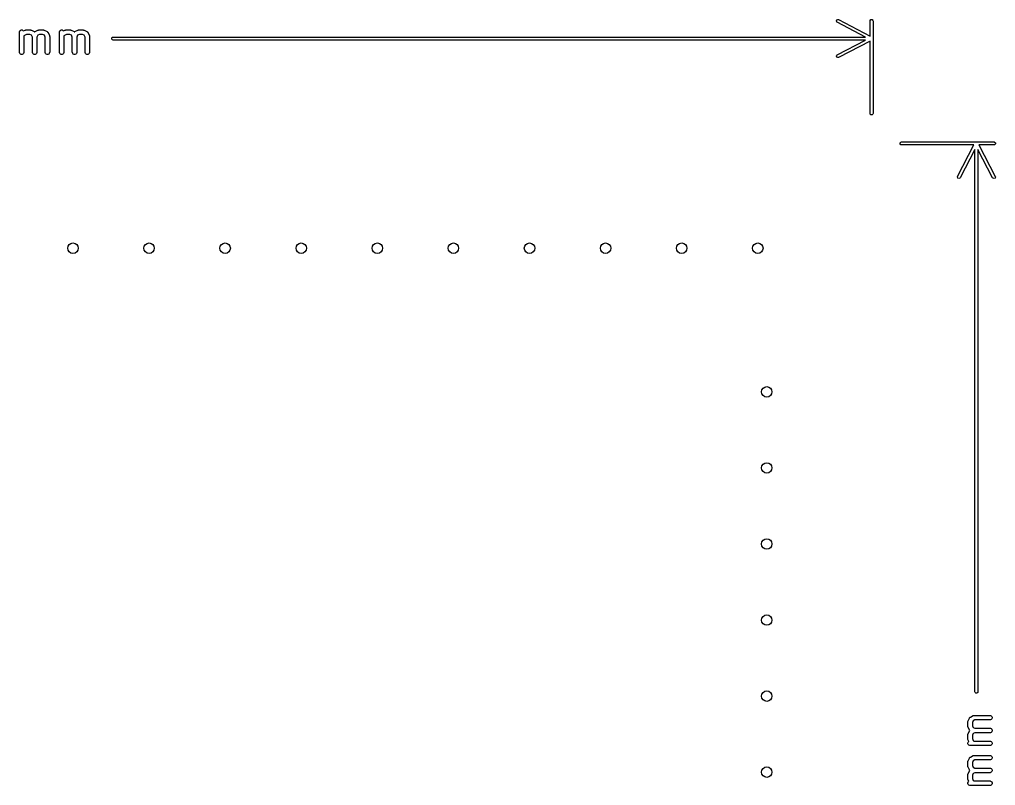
# Model space of a CAD drawing. Extents: x 2.08 to 4.67, y -4.81 to -2.77.
# Drawn here: x 3.388 to 4.671, y -3.777 to -2.77 of the extents above; entities that cross this region are included whole.
import ezdxf

# ---------------------------------------------------------------- set-up
doc = ezdxf.new("R2010")
doc.units = 0
doc.header["$MEASUREMENT"] = 0
doc.layers.add('BLACK', color=7, linetype='CONTINUOUS')

msp = doc.modelspace()

# ---------------------------------------------------------------- linework, layer by layer
at = {"layer": 'BLACK', "linetype": 'CONTINUOUS'}
for p, q in [((4.4623, -2.7707), (4.4637, -2.7702)), ((4.4637, -2.7702), (4.4644, -2.7704)), ((4.4644, -2.7704), (4.5059, -2.792)), ((4.5061, -2.7714), (4.5071, -2.7704)), ((4.5071, -2.7704), (4.5086, -2.7704)), ((4.5086, -2.7704), (4.5097, -2.7714)), ((4.4616, -2.772), (4.4623, -2.7707)), ((4.462, -2.7735), (4.4616, -2.772)), ((4.4626, -2.7739), (4.462, -2.7735)), ((4.4998, -2.7933), (4.4626, -2.7739)), ((4.5059, -2.7722), (4.5061, -2.7714)), ((4.5059, -2.792), (4.5059, -2.7722)), ((4.5097, -2.7714), (4.5098, -2.7722)), ((4.5098, -2.7722), (4.5098, -2.8937)), ((3.388, -2.7869), (3.3881, -2.7864)), ((3.388, -2.8132), (3.388, -2.7869)), ((3.3881, -2.7864), (3.3885, -2.7853)), ((3.3885, -2.7853), (3.3893, -2.7845)), ((3.3893, -2.7845), (3.3904, -2.784)), ((3.3904, -2.784), (3.3916, -2.784)), ((3.3916, -2.784), (3.3926, -2.7845)), ((3.3926, -2.7845), (3.3934, -2.7852)), ((3.3934, -2.7852), (3.3953, -2.7843)), ((3.3946, -2.7912), (3.3939, -2.7919)), ((3.3939, -2.7919), (3.3939, -2.8132)), ((3.3973, -2.7899), (3.3946, -2.7912)), ((3.3953, -2.7843), (3.3958, -2.7841)), ((3.3958, -2.7841), (3.3959, -2.7841)), ((3.3959, -2.7841), (3.396, -2.784)), ((3.396, -2.784), (3.3966, -2.784)), ((3.3966, -2.784), (3.4022, -2.784)), ((3.4015, -2.7899), (3.3973, -2.7899)), ((3.4038, -2.791), (3.4015, -2.7899)), ((3.4022, -2.784), (3.4028, -2.784)), ((3.4028, -2.784), (3.4029, -2.7841)), ((3.4029, -2.7841), (3.403, -2.7841)), ((3.403, -2.7841), (3.4036, -2.7843)), ((3.4036, -2.7843), (3.4073, -2.7862)), ((3.4049, -2.7933), (3.4038, -2.791)), ((3.4049, -2.8132), (3.4049, -2.7933)), ((3.4073, -2.7862), (3.4074, -2.7862)), ((3.4074, -2.7862), (3.4074, -2.7862)), ((3.4074, -2.7862), (3.4075, -2.7863)), ((3.4075, -2.7863), (3.4078, -2.7865)), ((3.4078, -2.7865), (3.4079, -2.7866)), ((3.4079, -2.7865), (3.4082, -2.7863)), ((3.4079, -2.7866), (3.4079, -2.7865)), ((3.4082, -2.7863), (3.4083, -2.7862)), ((3.4083, -2.7862), (3.4083, -2.7862)), ((3.4083, -2.7862), (3.4084, -2.7862)), ((3.4084, -2.7862), (3.4122, -2.7843)), ((3.4119, -2.791), (3.4108, -2.7933)), ((3.4108, -2.7933), (3.4108, -2.8132)), ((3.4142, -2.7899), (3.4119, -2.791)), ((3.4122, -2.7843), (3.4127, -2.7841)), ((3.4127, -2.7841), (3.4128, -2.7841)), ((3.4128, -2.7841), (3.4129, -2.784)), ((3.4129, -2.784), (3.4135, -2.784)), ((3.4135, -2.784), (3.4191, -2.784)), ((3.4184, -2.7899), (3.4142, -2.7899)), ((3.4207, -2.791), (3.4184, -2.7899)), ((3.4191, -2.784), (3.4197, -2.784)), ((3.4197, -2.784), (3.4198, -2.7841)), ((3.4198, -2.7841), (3.4199, -2.7841)), ((3.4199, -2.7841), (3.4204, -2.7843)), ((3.4204, -2.7843), (3.4242, -2.7862)), ((3.4218, -2.7933), (3.4207, -2.791)), ((3.4218, -2.8132), (3.4218, -2.7933)), ((3.4242, -2.7862), (3.4243, -2.7862)), ((3.4243, -2.7862), (3.4243, -2.7862)), ((3.4243, -2.7862), (3.4244, -2.7863)), ((3.4244, -2.7863), (3.4247, -2.7865)), ((3.4247, -2.7865), (3.4249, -2.7868)), ((3.4249, -2.7868), (3.4252, -2.787)), ((3.4252, -2.787), (3.4254, -2.7873)), ((3.4254, -2.7873), (3.4254, -2.7873)), ((3.4254, -2.7873), (3.4254, -2.7874)), ((3.4254, -2.7874), (3.4255, -2.7875)), ((3.4255, -2.7875), (3.4274, -2.7912)), ((3.4274, -2.7912), (3.4276, -2.7918)), ((3.4276, -2.7918), (3.4276, -2.7919)), ((3.4276, -2.7919), (3.4276, -2.792)), ((3.4276, -2.792), (3.4277, -2.7926)), ((3.4277, -2.7926), (3.4277, -2.8132)), ((3.4405, -2.7869), (3.4406, -2.7864)), ((3.4405, -2.8132), (3.4405, -2.7869)), ((3.4406, -2.7864), (3.441, -2.7853)), ((3.441, -2.7853), (3.4418, -2.7845)), ((3.4418, -2.7845), (3.4429, -2.784)), ((3.4429, -2.784), (3.4441, -2.784)), ((3.4441, -2.784), (3.4451, -2.7845)), ((3.4451, -2.7845), (3.4459, -2.7852)), ((3.4459, -2.7852), (3.4478, -2.7843)), ((3.4471, -2.7912), (3.4464, -2.7919)), ((3.4464, -2.7919), (3.4464, -2.8132)), ((3.4498, -2.7899), (3.4471, -2.7912)), ((3.4478, -2.7843), (3.4483, -2.7841)), ((3.4483, -2.7841), (3.4484, -2.7841)), ((3.4484, -2.7841), (3.4485, -2.784)), ((3.4485, -2.784), (3.4491, -2.784)), ((3.4491, -2.784), (3.4547, -2.784)), ((3.454, -2.7899), (3.4498, -2.7899)), ((3.4563, -2.791), (3.454, -2.7899)), ((3.4547, -2.784), (3.4553, -2.784)), ((3.4553, -2.784), (3.4554, -2.7841)), ((3.4554, -2.7841), (3.4555, -2.7841)), ((3.4555, -2.7841), (3.456, -2.7843)), ((3.456, -2.7843), (3.4598, -2.7862)), ((3.4574, -2.7933), (3.4563, -2.791)), ((3.4574, -2.8132), (3.4574, -2.7933)), ((3.4598, -2.7862), (3.4599, -2.7862)), ((3.4599, -2.7862), (3.4599, -2.7862)), ((3.4599, -2.7862), (3.46, -2.7863)), ((3.46, -2.7863), (3.4603, -2.7865)), ((3.4603, -2.7865), (3.4603, -2.7866)), ((3.4603, -2.7866), (3.4604, -2.7865)), ((3.4604, -2.7865), (3.4607, -2.7863)), ((3.4607, -2.7863), (3.4608, -2.7862)), ((3.4608, -2.7862), (3.4608, -2.7862)), ((3.4608, -2.7862), (3.4609, -2.7862)), ((3.4609, -2.7862), (3.4647, -2.7843)), ((3.4644, -2.791), (3.4633, -2.7933)), ((3.4633, -2.7933), (3.4633, -2.8132)), ((3.4667, -2.7899), (3.4644, -2.791)), ((3.4647, -2.7843), (3.4652, -2.7841)), ((3.4652, -2.7841), (3.4653, -2.7841)), ((3.4653, -2.7841), (3.4654, -2.784)), ((3.4654, -2.784), (3.466, -2.784)), ((3.466, -2.784), (3.4716, -2.784)), ((3.4709, -2.7899), (3.4667, -2.7899)), ((3.4731, -2.791), (3.4709, -2.7899)), ((3.4716, -2.784), (3.4722, -2.784)), ((3.4722, -2.784), (3.4723, -2.7841)), ((3.4723, -2.7841), (3.4724, -2.7841)), ((3.4724, -2.7841), (3.4729, -2.7843)), ((3.4729, -2.7843), (3.4767, -2.7862)), ((3.4743, -2.7933), (3.4731, -2.791)), ((3.4743, -2.8132), (3.4743, -2.7933)), ((3.4767, -2.7862), (3.4768, -2.7862)), ((3.4768, -2.7862), (3.4768, -2.7862)), ((3.4768, -2.7862), (3.4769, -2.7863)), ((3.4769, -2.7863), (3.4772, -2.7865)), ((3.4772, -2.7865), (3.4774, -2.7868)), ((3.4774, -2.7868), (3.4777, -2.787)), ((3.4777, -2.787), (3.4779, -2.7873)), ((3.4779, -2.7873), (3.4779, -2.7873)), ((3.4779, -2.7873), (3.4779, -2.7874)), ((3.4779, -2.7874), (3.478, -2.7875)), ((3.478, -2.7875), (3.4799, -2.7912)), ((3.4799, -2.7912), (3.4801, -2.7918)), ((3.4801, -2.7918), (3.4801, -2.7919)), ((3.4801, -2.7919), (3.4801, -2.792)), ((3.4801, -2.792), (3.4802, -2.7926)), ((3.4802, -2.7926), (3.4802, -2.8132)), ((3.5094, -2.7945), (3.5104, -2.7935)), ((3.5094, -2.796), (3.5094, -2.7945)), ((3.5104, -2.7971), (3.5094, -2.796)), ((3.5104, -2.7935), (3.5112, -2.7933)), ((3.5112, -2.7933), (4.4998, -2.7933)), ((3.5112, -2.7972), (3.5104, -2.7971)), ((4.4998, -2.7972), (3.5112, -2.7972)), ((4.4626, -2.8166), (4.4998, -2.7972)), ((4.5059, -2.7985), (4.4644, -2.8201)), ((4.5059, -2.8937), (4.5059, -2.7985)), ((3.3881, -2.8138), (3.388, -2.8132)), ((3.3885, -2.8148), (3.3881, -2.8138)), ((3.3893, -2.8156), (3.3885, -2.8148)), ((3.3904, -2.8161), (3.3893, -2.8156)), ((3.3916, -2.8161), (3.3904, -2.8161)), ((3.3926, -2.8156), (3.3916, -2.8161)), ((3.3934, -2.8148), (3.3926, -2.8156)), ((3.3939, -2.8138), (3.3934, -2.8148)), ((3.3939, -2.8132), (3.3939, -2.8138)), ((3.405, -2.8138), (3.4049, -2.8132)), ((3.4054, -2.8148), (3.405, -2.8138)), ((3.4062, -2.8156), (3.4054, -2.8148)), ((3.4073, -2.8161), (3.4062, -2.8156)), ((3.4084, -2.8161), (3.4073, -2.8161)), ((3.4095, -2.8156), (3.4084, -2.8161)), ((3.4103, -2.8148), (3.4095, -2.8156)), ((3.4108, -2.8138), (3.4103, -2.8148)), ((3.4108, -2.8132), (3.4108, -2.8138)), ((3.4218, -2.8138), (3.4218, -2.8132)), ((3.4223, -2.8148), (3.4218, -2.8138)), ((3.4231, -2.8156), (3.4223, -2.8148)), ((3.4242, -2.8161), (3.4231, -2.8156)), ((3.4253, -2.8161), (3.4242, -2.8161)), ((3.4264, -2.8156), (3.4253, -2.8161)), ((3.4272, -2.8148), (3.4264, -2.8156)), ((3.4276, -2.8138), (3.4272, -2.8148)), ((3.4277, -2.8132), (3.4276, -2.8138)), ((3.4406, -2.8138), (3.4405, -2.8132)), ((3.441, -2.8148), (3.4406, -2.8138)), ((3.4418, -2.8156), (3.441, -2.8148)), ((3.4429, -2.8161), (3.4418, -2.8156)), ((3.4441, -2.8161), (3.4429, -2.8161)), ((3.4451, -2.8156), (3.4441, -2.8161)), ((3.4459, -2.8148), (3.4451, -2.8156)), ((3.4464, -2.8138), (3.4459, -2.8148)), ((3.4464, -2.8132), (3.4464, -2.8138)), ((3.4575, -2.8138), (3.4574, -2.8132)), ((3.4579, -2.8148), (3.4575, -2.8138)), ((3.4587, -2.8156), (3.4579, -2.8148)), ((3.4598, -2.8161), (3.4587, -2.8156)), ((3.4609, -2.8161), (3.4598, -2.8161)), ((3.462, -2.8156), (3.4609, -2.8161)), ((3.4628, -2.8148), (3.462, -2.8156)), ((3.4632, -2.8138), (3.4628, -2.8148)), ((3.4633, -2.8132), (3.4632, -2.8138)), ((3.4743, -2.8138), (3.4743, -2.8132)), ((3.4748, -2.8148), (3.4743, -2.8138)), ((3.4756, -2.8156), (3.4748, -2.8148)), ((3.4766, -2.8161), (3.4756, -2.8156)), ((3.4778, -2.8161), (3.4766, -2.8161)), ((3.4789, -2.8156), (3.4778, -2.8161)), ((3.4797, -2.8148), (3.4789, -2.8156)), ((3.4801, -2.8138), (3.4797, -2.8148)), ((3.4802, -2.8132), (3.4801, -2.8138)), ((4.4616, -2.8185), (4.462, -2.8171)), ((4.4623, -2.8199), (4.4616, -2.8185)), ((4.462, -2.8171), (4.4626, -2.8166)), ((4.4637, -2.8203), (4.4623, -2.8199)), ((4.4644, -2.8201), (4.4637, -2.8203)), ((4.5061, -2.8945), (4.5059, -2.8937)), ((4.5071, -2.8955), (4.5061, -2.8945)), ((4.5086, -2.8955), (4.5071, -2.8955)), ((4.5097, -2.8945), (4.5086, -2.8955)), ((4.5098, -2.8937), (4.5097, -2.8945)), ((4.5454, -2.9323), (4.5465, -2.9313)), ((4.5454, -2.9338), (4.5454, -2.9323)), ((4.5465, -2.9349), (4.5454, -2.9338)), ((4.5465, -2.9313), (4.5472, -2.9311)), ((4.5472, -2.935), (4.5465, -2.9349)), ((4.5472, -2.9311), (4.6688, -2.9311)), ((4.6424, -2.935), (4.5472, -2.935)), ((4.6208, -2.9765), (4.6424, -2.935)), ((4.6688, -2.935), (4.6489, -2.935)), ((4.6489, -2.935), (4.6705, -2.9765)), ((4.6688, -2.9311), (4.6695, -2.9313)), ((4.6695, -2.9349), (4.6688, -2.935)), ((4.6695, -2.9313), (4.6706, -2.9323)), ((4.6706, -2.9338), (4.6695, -2.9349)), ((4.6706, -2.9323), (4.6706, -2.9338)), ((4.6437, -2.9411), (4.6243, -2.9783)), ((4.6437, -3.6542), (4.6437, -2.9411)), ((4.667, -2.9783), (4.6476, -2.9411)), ((4.6476, -2.9411), (4.6476, -3.6542)), ((4.6206, -2.9772), (4.6208, -2.9765)), ((4.6211, -2.9787), (4.6206, -2.9772)), ((4.6224, -2.9794), (4.6211, -2.9787)), ((4.6238, -2.9789), (4.6224, -2.9794)), ((4.6243, -2.9783), (4.6238, -2.9789)), ((4.6675, -2.9789), (4.667, -2.9783)), ((4.6689, -2.9794), (4.6675, -2.9789)), ((4.6703, -2.9787), (4.6689, -2.9794)), ((4.6707, -2.9772), (4.6703, -2.9787)), ((4.6705, -2.9765), (4.6707, -2.9772)), ((4.6439, -3.6549), (4.6437, -3.6542)), ((4.6449, -3.656), (4.6439, -3.6549)), ((4.6475, -3.6549), (4.6464, -3.656)), ((4.6476, -3.6542), (4.6475, -3.6549)), ((4.6464, -3.656), (4.6449, -3.656)), ((4.6344, -3.6932), (4.6345, -3.6931)), ((4.6344, -3.6938), (4.6344, -3.6932)), ((4.6344, -3.6994), (4.6344, -3.6938)), ((4.6345, -3.693), (4.6347, -3.6924)), ((4.6345, -3.6931), (4.6345, -3.693)), ((4.6347, -3.6924), (4.6366, -3.6887)), ((4.6366, -3.6886), (4.6366, -3.6885)), ((4.6366, -3.6885), (4.6367, -3.6885)), ((4.6366, -3.6887), (4.6366, -3.6886)), ((4.6367, -3.6885), (4.6369, -3.6882)), ((4.6369, -3.6882), (4.6372, -3.688)), ((4.6372, -3.688), (4.6374, -3.6877)), ((4.6374, -3.6877), (4.6377, -3.6875)), ((4.6377, -3.6875), (4.6377, -3.6874)), ((4.6377, -3.6874), (4.6378, -3.6874)), ((4.6378, -3.6874), (4.6379, -3.6874)), ((4.6379, -3.6874), (4.6416, -3.6855)), ((4.6414, -3.6922), (4.6403, -3.6945)), ((4.6437, -3.6911), (4.6414, -3.6922)), ((4.6416, -3.6855), (4.6422, -3.6853)), ((4.6422, -3.6853), (4.6423, -3.6853)), ((4.6423, -3.6853), (4.6424, -3.6852)), ((4.6424, -3.6852), (4.643, -3.6852)), ((4.643, -3.6852), (4.6636, -3.6852)), ((4.6636, -3.6911), (4.6437, -3.6911)), ((4.6636, -3.6852), (4.6642, -3.6852)), ((4.6642, -3.691), (4.6636, -3.6911)), ((4.6642, -3.6852), (4.6652, -3.6857)), ((4.6652, -3.6906), (4.6642, -3.691)), ((4.6652, -3.6857), (4.666, -3.6865)), ((4.666, -3.6898), (4.6652, -3.6906)), ((4.666, -3.6865), (4.6665, -3.6876)), ((4.6665, -3.6887), (4.666, -3.6898)), ((4.6665, -3.6876), (4.6665, -3.6887)), ((4.6344, -3.7), (4.6344, -3.6994)), ((4.6345, -3.7001), (4.6344, -3.7)), ((4.6345, -3.7002), (4.6345, -3.7001)), ((4.6347, -3.7007), (4.6345, -3.7002)), ((4.6366, -3.7045), (4.6347, -3.7007)), ((4.6347, -3.7093), (4.6366, -3.7056)), ((4.6366, -3.7046), (4.6366, -3.7045)), ((4.6366, -3.7045), (4.6366, -3.7045)), ((4.6367, -3.7046), (4.6366, -3.7046)), ((4.6366, -3.7055), (4.6366, -3.7054)), ((4.6366, -3.7054), (4.6367, -3.7054)), ((4.6366, -3.7056), (4.6366, -3.7055)), ((4.6369, -3.7049), (4.6367, -3.7046)), ((4.6367, -3.7054), (4.6369, -3.7051)), ((4.6369, -3.705), (4.6369, -3.7049)), ((4.6369, -3.7051), (4.6369, -3.705)), ((4.6403, -3.6945), (4.6403, -3.6987)), ((4.6403, -3.6987), (4.6414, -3.7009)), ((4.6414, -3.7009), (4.6437, -3.7021)), ((4.6437, -3.7021), (4.6636, -3.7021)), ((4.6636, -3.7021), (4.6642, -3.7021)), ((4.6642, -3.7021), (4.6652, -3.7026)), ((4.6652, -3.7026), (4.666, -3.7034)), ((4.666, -3.7066), (4.6652, -3.7075)), ((4.666, -3.7034), (4.6665, -3.7044)), ((4.6665, -3.7056), (4.666, -3.7066)), ((4.6665, -3.7044), (4.6665, -3.7056)), ((4.6344, -3.7101), (4.6345, -3.71)), ((4.6344, -3.7106), (4.6344, -3.7101)), ((4.6344, -3.7163), (4.6344, -3.7106)), ((4.6344, -3.7168), (4.6344, -3.7163)), ((4.6345, -3.7169), (4.6344, -3.7168)), ((4.6345, -3.7098), (4.6347, -3.7093)), ((4.6345, -3.71), (4.6345, -3.7098)), ((4.6345, -3.717), (4.6345, -3.7169)), ((4.6347, -3.7176), (4.6345, -3.717)), ((4.6356, -3.7195), (4.6347, -3.7176)), ((4.6349, -3.7202), (4.6356, -3.7195)), ((4.6414, -3.7091), (4.6403, -3.7113)), ((4.6403, -3.7113), (4.6403, -3.7156)), ((4.6403, -3.7156), (4.6416, -3.7183)), ((4.6437, -3.708), (4.6414, -3.7091)), ((4.6416, -3.7183), (4.6423, -3.7189)), ((4.6423, -3.7189), (4.6636, -3.7189)), ((4.6636, -3.708), (4.6437, -3.708)), ((4.6642, -3.7079), (4.6636, -3.708)), ((4.6636, -3.7189), (4.6642, -3.719)), ((4.6652, -3.7075), (4.6642, -3.7079)), ((4.6642, -3.719), (4.6652, -3.7194)), ((4.6652, -3.7194), (4.666, -3.7202)), ((4.6344, -3.7213), (4.6349, -3.7202)), ((4.6344, -3.7225), (4.6344, -3.7213)), ((4.6349, -3.7235), (4.6344, -3.7225)), ((4.6357, -3.7243), (4.6349, -3.7235)), ((4.6368, -3.7248), (4.6357, -3.7243)), ((4.6373, -3.7248), (4.6368, -3.7248)), ((4.6636, -3.7248), (4.6373, -3.7248)), ((4.6642, -3.7248), (4.6636, -3.7248)), ((4.6652, -3.7243), (4.6642, -3.7248)), ((4.666, -3.7235), (4.6652, -3.7243)), ((4.666, -3.7202), (4.6665, -3.7213)), ((4.6665, -3.7225), (4.666, -3.7235)), ((4.6665, -3.7213), (4.6665, -3.7225)), ((4.6345, -3.7455), (4.6347, -3.7449)), ((4.6347, -3.7449), (4.6366, -3.7412)), ((4.6366, -3.7411), (4.6366, -3.741)), ((4.6366, -3.741), (4.6367, -3.741)), ((4.6366, -3.7412), (4.6366, -3.7411)), ((4.6367, -3.741), (4.6369, -3.7407)), ((4.6369, -3.7407), (4.6372, -3.7404)), ((4.6372, -3.7404), (4.6374, -3.7402)), ((4.6374, -3.7402), (4.6377, -3.74)), ((4.6377, -3.74), (4.6377, -3.7399)), ((4.6377, -3.7399), (4.6378, -3.7399)), ((4.6378, -3.7399), (4.6379, -3.7399)), ((4.6379, -3.7399), (4.6416, -3.738)), ((4.6414, -3.7447), (4.6403, -3.7469)), ((4.6437, -3.7436), (4.6414, -3.7447)), ((4.6416, -3.738), (4.6422, -3.7378)), ((4.6422, -3.7378), (4.6423, -3.7378)), ((4.6423, -3.7378), (4.6424, -3.7377)), ((4.6424, -3.7377), (4.643, -3.7377)), ((4.643, -3.7377), (4.6636, -3.7377)), ((4.6636, -3.7436), (4.6437, -3.7436)), ((4.6636, -3.7377), (4.6642, -3.7377)), ((4.6642, -3.7435), (4.6636, -3.7436)), ((4.6642, -3.7377), (4.6652, -3.7382)), ((4.6652, -3.7431), (4.6642, -3.7435)), ((4.6652, -3.7382), (4.666, -3.739)), ((4.666, -3.7423), (4.6652, -3.7431)), ((4.666, -3.739), (4.6665, -3.7401)), ((4.6665, -3.7412), (4.666, -3.7423)), ((4.6665, -3.7401), (4.6665, -3.7412)), ((4.6344, -3.7457), (4.6345, -3.7456)), ((4.6344, -3.7463), (4.6344, -3.7457)), ((4.6344, -3.7519), (4.6344, -3.7463)), ((4.6344, -3.7525), (4.6344, -3.7519)), ((4.6345, -3.7525), (4.6344, -3.7525)), ((4.6345, -3.7456), (4.6345, -3.7455)), ((4.6345, -3.7527), (4.6345, -3.7525)), ((4.6347, -3.7532), (4.6345, -3.7527)), ((4.6366, -3.7569), (4.6347, -3.7532)), ((4.6347, -3.7618), (4.6366, -3.7581)), ((4.6366, -3.757), (4.6366, -3.7569)), ((4.6366, -3.7571), (4.6366, -3.757)), ((4.6367, -3.7571), (4.6366, -3.7571)), ((4.6366, -3.758), (4.6366, -3.7579)), ((4.6366, -3.7579), (4.6367, -3.7579)), ((4.6366, -3.7581), (4.6366, -3.758)), ((4.6369, -3.7574), (4.6367, -3.7571)), ((4.6367, -3.7579), (4.6369, -3.7576)), ((4.6369, -3.7575), (4.6369, -3.7574)), ((4.6369, -3.7576), (4.6369, -3.7575)), ((4.6403, -3.7469), (4.6403, -3.7512)), ((4.6403, -3.7512), (4.6414, -3.7534)), ((4.6414, -3.7534), (4.6437, -3.7545)), ((4.6437, -3.7545), (4.6636, -3.7545)), ((4.6636, -3.7545), (4.6642, -3.7546)), ((4.6642, -3.7546), (4.6652, -3.755)), ((4.6652, -3.755), (4.666, -3.7559)), ((4.666, -3.7559), (4.6665, -3.7569)), ((4.6665, -3.7581), (4.666, -3.7591)), ((4.6665, -3.7569), (4.6665, -3.7581)), ((4.6344, -3.7625), (4.6345, -3.7624)), ((4.6344, -3.7631), (4.6344, -3.7625)), ((4.6344, -3.7687), (4.6344, -3.7631)), ((4.6344, -3.7693), (4.6344, -3.7687)), ((4.6345, -3.7694), (4.6344, -3.7693)), ((4.6345, -3.7623), (4.6347, -3.7618)), ((4.6345, -3.7624), (4.6345, -3.7623)), ((4.6345, -3.7695), (4.6345, -3.7694)), ((4.6347, -3.7701), (4.6345, -3.7695)), ((4.6356, -3.772), (4.6347, -3.7701)), ((4.6414, -3.7616), (4.6403, -3.7638)), ((4.6403, -3.7638), (4.6403, -3.7681)), ((4.6403, -3.7681), (4.6416, -3.7707)), ((4.6437, -3.7605), (4.6414, -3.7616)), ((4.6416, -3.7707), (4.6423, -3.7714)), ((4.6636, -3.7605), (4.6437, -3.7605)), ((4.6642, -3.7604), (4.6636, -3.7605)), ((4.6652, -3.76), (4.6642, -3.7604)), ((4.666, -3.7591), (4.6652, -3.76)), ((4.6344, -3.7738), (4.6349, -3.7727)), ((4.6344, -3.7749), (4.6344, -3.7738)), ((4.6349, -3.776), (4.6344, -3.7749)), ((4.6349, -3.7727), (4.6356, -3.772)), ((4.6357, -3.7768), (4.6349, -3.776)), ((4.6368, -3.7773), (4.6357, -3.7768)), ((4.6373, -3.7773), (4.6368, -3.7773)), ((4.6636, -3.7773), (4.6373, -3.7773)), ((4.6423, -3.7714), (4.6636, -3.7714)), ((4.6636, -3.7714), (4.6642, -3.7715)), ((4.6642, -3.7773), (4.6636, -3.7773)), ((4.6642, -3.7715), (4.6652, -3.7719)), ((4.6652, -3.7768), (4.6642, -3.7773)), ((4.6652, -3.7719), (4.666, -3.7727)), ((4.666, -3.776), (4.6652, -3.7768)), ((4.666, -3.7727), (4.6665, -3.7738)), ((4.6665, -3.7749), (4.666, -3.776)), ((4.6665, -3.7738), (4.6665, -3.7749))]:
    msp.add_line(p, q, dxfattribs=at)
at = {"layer": 'BLACK'}
for centre in [(3.4583, -3.0709), (3.4583, -3.0709), (3.5583, -3.0709), (3.5583, -3.0709), (3.6583, -3.0709), (3.6583, -3.0709), (3.7583, -3.0709), (3.7583, -3.0709), (3.8583, -3.0709), (3.8583, -3.0709), (3.9583, -3.0709), (3.9583, -3.0709), (4.0583, -3.0709), (4.0583, -3.0709), (4.1583, -3.0709), (4.1583, -3.0709), (4.2583, -3.0709), (4.2583, -3.0709), (4.3583, -3.0709), (4.3583, -3.0709), (4.3701, -3.2598), (4.3701, -3.2598), (4.3701, -3.3598), (4.3701, -3.3598), (4.3701, -3.4598), (4.3701, -3.4598), (4.3701, -3.5598), (4.3701, -3.5598), (4.3701, -3.6598), (4.3701, -3.6598), (4.3701, -3.7598), (4.3701, -3.7598)]:
    msp.add_circle(centre, 0.00689, dxfattribs=at)

doc.saveas('drawing.dxf')
